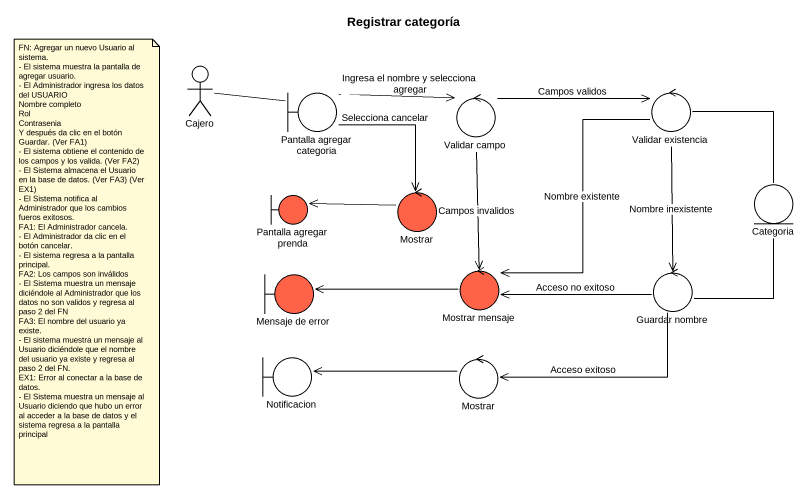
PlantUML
@startuml
title Registrar categoría
actor Cajero
boundary "Pantalla agregar categoria" as Pantalla_agregar_categoria
control "Validar campo" as Validar_campo
control "Validar existencia" as Validar_existencia
entity Categoria
boundary "Pantalla agregar prenda" as Pantalla_agregar_prenda #FF6347
control Mostrar #FF6347
boundary "Mensaje de error" as Mensaje_de_error #FF6347
control "Mostrar mensaje" as Mostrar_mensaje #FF6347
control "Guardar nombre" as Guardar_nombre
boundary Notificacion
control "Mostrar" as Mostrar_2
Cajero -right- Pantalla_agregar_categoria
Pantalla_agregar_categoria -right-> Validar_campo : Ingresa el nombre y selecciona agregar
Pantalla_agregar_categoria --> Mostrar : Selecciona cancelar
Validar_campo -right-> Validar_existencia : Campos validos
Validar_campo --> Mostrar_mensaje : Campos invalidos
Validar_existencia -- Categoria
Validar_existencia --> Mostrar_mensaje : Nombre existente
Validar_existencia --> Guardar_nombre : Nombre inexistente
Mostrar -left-> Pantalla_agregar_prenda
Mostrar_mensaje -left-> Mensaje_de_error
Guardar_nombre -up- Categoria
Guardar_nombre -left-> Mostrar_mensaje : Acceso no exitoso
Guardar_nombre -left-> Mostrar_2 : Acceso exitoso
Mostrar_2 -left-> Notificacion
note as N1
  FN: Agregar un nuevo Usuario al sistema.
  - El sistema muestra la pantalla de agregar usuario.
  - El Administrador ingresa los datos del USUARIO
  Nombre completo
  Rol
  Contrasenia
  Y después da clic en el botón Guardar. (Ver FA1)
  - El sistema obtiene el contenido de los campos y los valida. (Ver FA2)
  - El Sistema almacena el Usuario en la base de datos. (Ver FA3) (Ver EX1)
  - El Sistema notifica al Administrador que los cambios fueros exitosos.
  FA1: El Administrador cancela.
  - El Administrador da clic en el botón cancelar.
  - El sistema regresa a la pantalla principal.
  FA2: Los campos son inválidos
  - El Sistema muestra un mensaje diciéndole al Administrador que los datos no son validos y regresa al paso 2 del FN
  FA3: El nombre del usuario ya existe.
  - El sistema muestra un mensaje al Usuario diciéndole que el nombre del usuario ya existe y regresa al paso 2 del FN.
  EX1: Error al conectar a la base de datos.
  - El Sistema muestra un mensaje al Usuario diciendo que hubo un error al acceder a la base de datos y el sistema regresa a la pantalla principal
end note
@enduml
